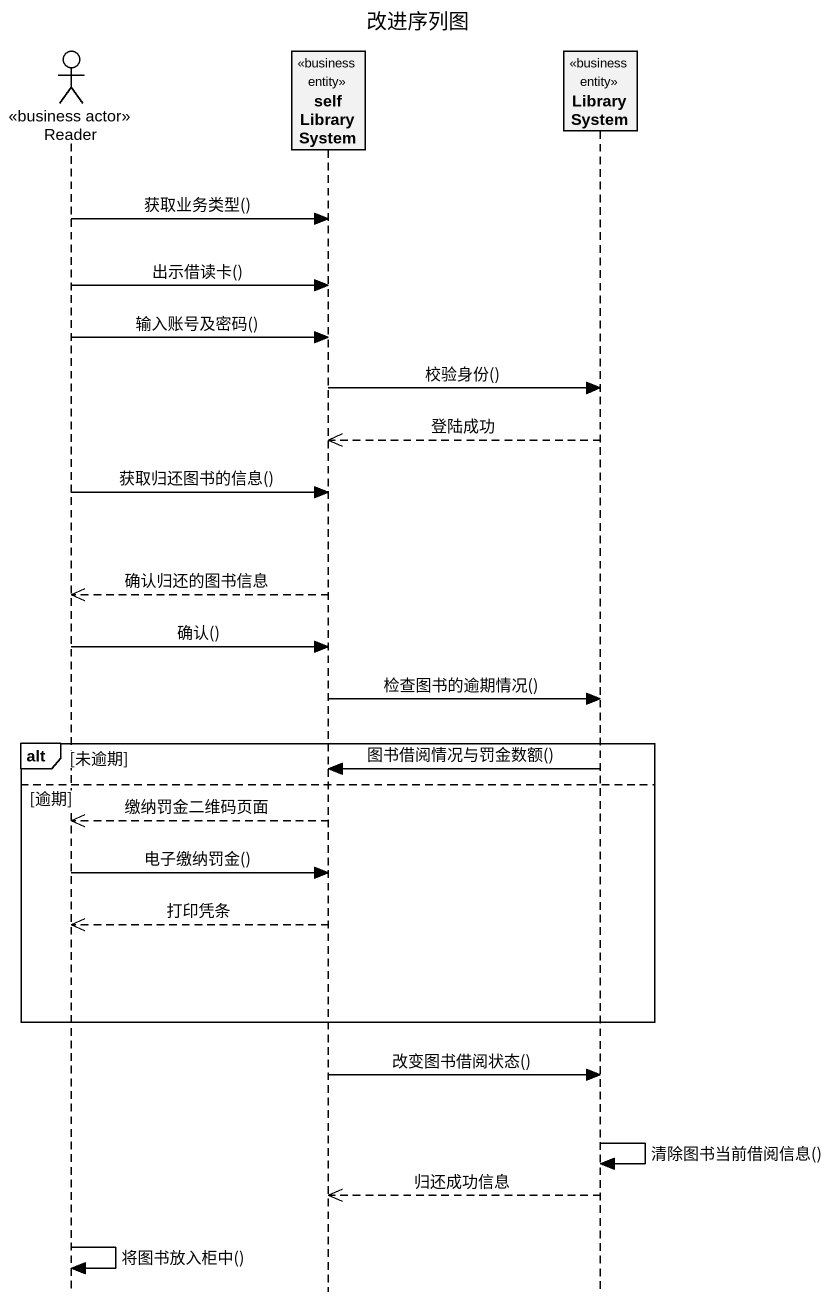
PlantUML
@startuml
title 改进序列图
hide footbox
actor Reader <<business actor>>
participant selfLibrarySystem <<business entity>>
participant LibrarySystem <<business entity>>

Reader -> selfLibrarySystem : 获取业务类型()
Reader -> selfLibrarySystem : 出示借读卡()
Reader -> selfLibrarySystem : 输入账号及密码()
selfLibrarySystem -> LibrarySystem : 校验身份()
LibrarySystem -->> selfLibrarySystem : 登陆成功
Reader -> selfLibrarySystem : 获取归还图书的信息()
selfLibrarySystem -->> Reader : 确认归还的图书信息
Reader -> selfLibrarySystem : 确认()
selfLibrarySystem -> LibrarySystem : 检查图书的逾期情况()
alt 未逾期
  LibrarySystem -> selfLibrarySystem : 图书借阅情况与罚金数额()
else 逾期
  selfLibrarySystem -->> Reader : 缴纳罚金二维码页面
  Reader -> selfLibrarySystem : 电子缴纳罚金()
  selfLibrarySystem -->> Reader : 打印凭条
end
selfLibrarySystem -> LibrarySystem : 改变图书借阅状态()
LibrarySystem -> LibrarySystem : 清除图书当前借阅信息()
LibrarySystem -->> selfLibrarySystem : 归还成功信息
Reader -> Reader : 将图书放入柜中()
@enduml
